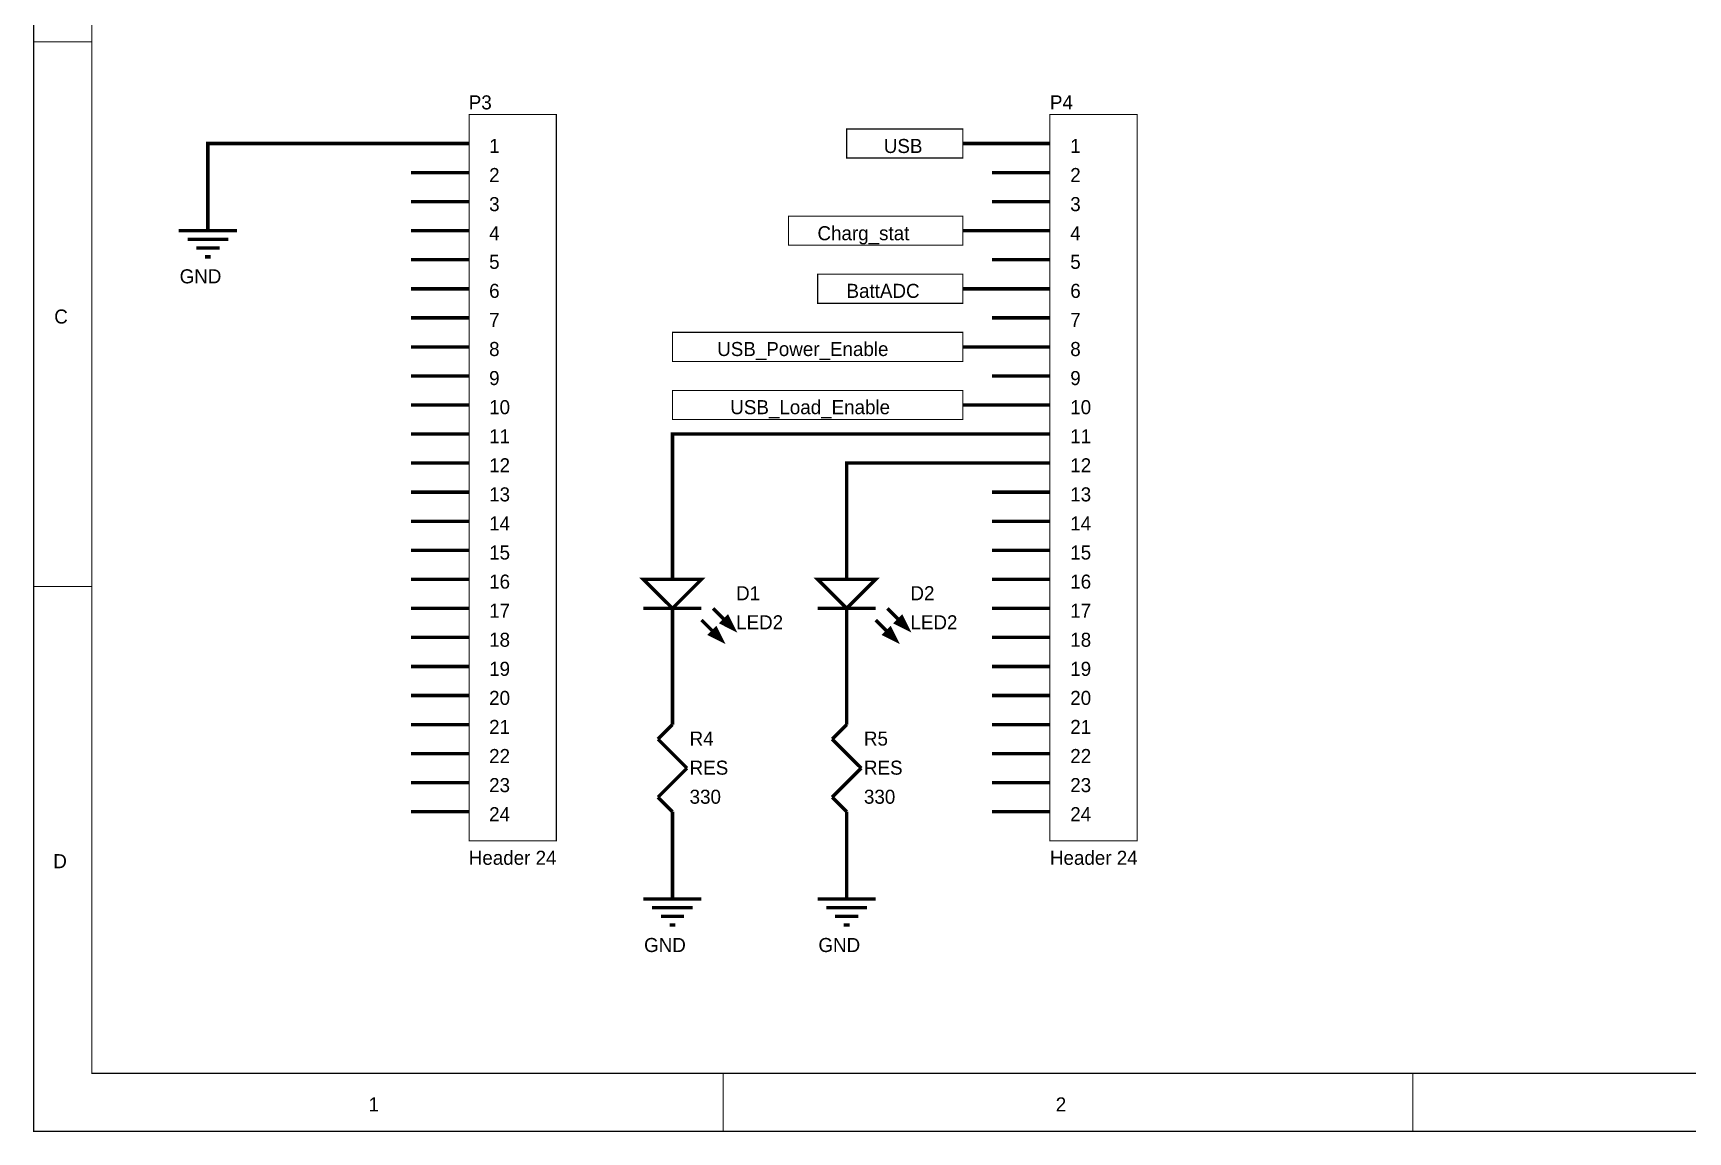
# Model space of a CAD drawing. Header units: millimetres. Extents: x 0 to 9.5, y 0 to 7.5.
# Drawn here: x 0 to 5.7, y 0 to 3.78 of the extents above; entities that cross this region are included whole.
import ezdxf

# ---------------------------------------------------------------- set-up
doc = ezdxf.new("R2010")
doc.units = ezdxf.units.MM
doc.header["$MEASUREMENT"] = 0
doc.layers.add('Sheet', color=255, linetype='Continuous')

msp = doc.modelspace()

# ---------------------------------------------------------------- linework, layer by layer
at = {"layer": 'Sheet'}
for points, const_width in [([(0.0008, 7.5), (0.0008, 0), (9.4996, 0), (9.4996, 7.5), (0.0008, 7.5), (0.0008, 7.5)], 0.0039), ([(0.0008, 7.5), (9.4996, 7.5), (9.4996, 0), (0.0008, 0), (0.0008, 7.5)], 0.0039), ([(0.2009, 7.2999), (0.2009, 0.1997), (9.2995, 0.1997), (9.2995, 7.2999), (0.2009, 7.2999), (0.2009, 7.2999)], 0.0039), ([(0.2009, 7.2999), (9.2995, 7.2999), (9.2995, 0.1997), (0.2009, 0.1997), (0.2009, 7.2999)], 0.0039), ([(1.5006, 3.4998), (1.5006, 0.9998), (1.8005, 0.9998), (1.8005, 3.4998), (1.5006, 3.4998), (1.5006, 3.4998)], 0.0039), ([(1.5006, 3.4998), (1.8005, 3.4998), (1.8005, 0.9998), (1.5006, 0.9998), (1.5006, 3.4998)], 0.0039), ([(3.5002, 3.4998), (3.5002, 0.9998), (3.8003, 0.9998), (3.8003, 3.4998), (3.5002, 3.4998), (3.5002, 3.4998)], 0.0039), ([(3.5002, 3.4998), (3.8003, 3.4998), (3.8003, 0.9998), (3.5002, 0.9998), (3.5002, 3.4998)], 0.0039), ([(2.8004, 3.4498), (2.8004, 3.3499), (3.2002, 3.3499), (3.2002, 3.4498), (2.8004, 3.4498), (2.8004, 3.4498)], 0.0039), ([(2.8004, 3.3499), (2.8004, 3.4498), (3.2002, 3.4498), (3.2002, 3.3499), (2.8004, 3.3499)], 0.0039), ([(2.6003, 3.1498), (2.6003, 3.0499), (3.2002, 3.0499), (3.2002, 3.1498), (2.6003, 3.1498), (2.6003, 3.1498)], 0.0039), ([(2.6003, 3.0499), (2.6003, 3.1498), (3.2002, 3.1498), (3.2002, 3.0499), (2.6003, 3.0499)], 0.0039), ([(2.7004, 2.9499), (2.7004, 2.8498), (3.2002, 2.8498), (3.2002, 2.9499), (2.7004, 2.9499), (2.7004, 2.9499)], 0.0039), ([(2.7004, 2.8498), (2.7004, 2.9499), (3.2002, 2.9499), (3.2002, 2.8498), (2.7004, 2.8498)], 0.0039), ([(2.2005, 2.75), (2.2005, 2.6499), (3.2002, 2.6499), (3.2002, 2.75), (2.2005, 2.75), (2.2005, 2.75)], 0.0039), ([(2.2005, 2.6499), (2.2005, 2.75), (3.2002, 2.75), (3.2002, 2.6499), (2.2005, 2.6499)], 0.0039), ([(2.2005, 2.5498), (2.2005, 2.45), (3.2002, 2.45), (3.2002, 2.5498), (2.2005, 2.5498), (2.2005, 2.5498)], 0.0039), ([(2.2005, 2.45), (2.2005, 2.5498), (3.2002, 2.5498), (3.2002, 2.45), (2.2005, 2.45)], 0.0039), ([(2.1005, 1.8998), (2.2005, 1.7999), (2.3004, 1.8998), (2.1005, 1.8998)], 0.0118), ([(2.1005, 1.8998), (2.2005, 1.7999), (2.3004, 1.8998), (2.1005, 1.8998)], 0.0039), ([(2.7004, 1.8998), (2.8004, 1.7999), (2.9003, 1.8998), (2.7004, 1.8998)], 0.0118), ([(2.7004, 1.8998), (2.8004, 1.7999), (2.9003, 1.8998), (2.7004, 1.8998)], 0.0039), ([(2.4104, 1.7299), (2.3904, 1.7699), (2.3704, 1.7499), (2.4104, 1.7299)], 0.0118), ([(2.4104, 1.7299), (2.3904, 1.7699), (2.3704, 1.7499), (2.4104, 1.7299)], 0.0039), ([(3.0103, 1.7299), (2.9903, 1.7699), (2.9703, 1.7499), (3.0103, 1.7299)], 0.0118), ([(3.0103, 1.7299), (2.9903, 1.7699), (2.9703, 1.7499), (3.0103, 1.7299)], 0.0039), ([(2.3704, 1.6899), (2.3504, 1.7299), (2.3304, 1.7099), (2.3704, 1.6899)], 0.0118), ([(2.3704, 1.6899), (2.3504, 1.7299), (2.3304, 1.7099), (2.3704, 1.6899)], 0.0039), ([(2.9703, 1.6899), (2.9503, 1.7299), (2.9303, 1.7099), (2.9703, 1.6899)], 0.0118), ([(2.9703, 1.6899), (2.9503, 1.7299), (2.9303, 1.7099), (2.9703, 1.6899)], 0.0039)]:
    msp.add_lwpolyline(points, close=True, dxfattribs=dict(at, const_width=const_width))
for points, const_width in [([(0.0008, 3.75), (0.2007, 3.75)], 0.0039), ([(1.3007, 3.4), (0.6007, 3.4), (0.6007, 3.1998)], 0.0118), ([(1.5006, 3.4), (1.3007, 3.4)], 0.0118), ([(3.2002, 3.4), (3.3003, 3.4)], 0.0118), ([(3.5002, 3.4), (3.3003, 3.4)], 0.0118), ([(1.5006, 3.2999), (1.3007, 3.2999)], 0.0118), ([(3.5002, 3.2999), (3.3003, 3.2999)], 0.0118), ([(0.6007, 3.1998), (0.6007, 3.1)], 0.0118), ([(1.5006, 3.1998), (1.3007, 3.1998)], 0.0118), ([(3.5002, 3.1998), (3.3003, 3.1998)], 0.0118), ([(0.5007, 3.1), (0.7006, 3.1)], 0.0118), ([(1.5006, 3.1), (1.3007, 3.1)], 0.0118), ([(3.2002, 3.1), (3.3003, 3.1)], 0.0118), ([(3.5002, 3.1), (3.3003, 3.1)], 0.0118), ([(0.5307, 3.07), (0.6708, 3.07)], 0.0118), ([(0.5607, 3.0399), (0.6408, 3.0399)], 0.0118), ([(0.5907, 3.0099), (0.6107, 3.0099)], 0.0118), ([(1.5006, 2.9999), (1.3007, 2.9999)], 0.0118), ([(3.5002, 2.9999), (3.3003, 2.9999)], 0.0118), ([(1.5006, 2.8998), (1.3007, 2.8998)], 0.0118), ([(3.2002, 2.8998), (3.3003, 2.8998)], 0.0118), ([(3.5002, 2.8998), (3.3003, 2.8998)], 0.0118), ([(1.5006, 2.8), (1.3007, 2.8)], 0.0118), ([(3.5002, 2.8), (3.3003, 2.8)], 0.0118), ([(1.5006, 2.6999), (1.3007, 2.6999)], 0.0118), ([(3.2002, 2.6999), (3.3003, 2.6999)], 0.0118), ([(3.5002, 2.6999), (3.3003, 2.6999)], 0.0118), ([(1.5006, 2.5999), (1.3007, 2.5999)], 0.0118), ([(3.5002, 2.5999), (3.3003, 2.5999)], 0.0118), ([(1.5006, 2.5), (1.3007, 2.5)], 0.0118), ([(3.2002, 2.5), (3.3003, 2.5)], 0.0118), ([(3.5002, 2.5), (3.3003, 2.5)], 0.0118), ([(1.5006, 2.3999), (1.3007, 2.3999)], 0.0118), ([(3.3003, 2.3999), (2.2005, 2.3999), (2.2005, 2.0999)], 0.0118), ([(3.5002, 2.3999), (3.3003, 2.3999)], 0.0118), ([(1.5006, 2.2999), (1.3007, 2.2999)], 0.0118), ([(2.8004, 2.0999), (2.8004, 2.2999), (3.3003, 2.2999)], 0.0118), ([(3.5002, 2.2999), (3.3003, 2.2999)], 0.0118), ([(1.5006, 2.1998), (1.3007, 2.1998)], 0.0118), ([(3.5002, 2.1998), (3.3003, 2.1998)], 0.0118), ([(1.5006, 2.0999), (1.3007, 2.0999)], 0.0118), ([(2.2005, 1.8998), (2.2005, 2.0999)], 0.0118), ([(2.8004, 1.8998), (2.8004, 2.0999)], 0.0118), ([(3.5002, 2.0999), (3.3003, 2.0999)], 0.0118), ([(1.5006, 1.9999), (1.3007, 1.9999)], 0.0118), ([(3.5002, 1.9999), (3.3003, 1.9999)], 0.0118), ([(1.5006, 1.8998), (1.3007, 1.8998)], 0.0118), ([(3.5002, 1.8998), (3.3003, 1.8998)], 0.0118), ([(0.0008, 1.875), (0.2007, 1.875)], 0.0039), ([(1.5006, 1.7999), (1.3007, 1.7999)], 0.0118), ([(2.3004, 1.7999), (2.1005, 1.7999)], 0.0118), ([(2.2005, 1.7999), (2.2005, 1.5998)], 0.0118), ([(2.3404, 1.7999), (2.4104, 1.7299)], 0.0118), ([(2.9003, 1.7999), (2.7004, 1.7999)], 0.0118), ([(2.8004, 1.7999), (2.8004, 1.5998)], 0.0118), ([(2.9403, 1.7999), (3.0103, 1.7299)], 0.0118), ([(3.5002, 1.7999), (3.3003, 1.7999)], 0.0118), ([(2.3004, 1.7599), (2.3704, 1.6899)], 0.0118), ([(2.9003, 1.7599), (2.9703, 1.6899)], 0.0118), ([(1.5006, 1.6999), (1.3007, 1.6999)], 0.0118), ([(3.5002, 1.6999), (3.3003, 1.6999)], 0.0118), ([(1.5006, 1.5998), (1.3007, 1.5998)], 0.0118), ([(2.2005, 1.5998), (2.2005, 1.5)], 0.0118), ([(2.8004, 1.5998), (2.8004, 1.5)], 0.0118), ([(3.5002, 1.5998), (3.3003, 1.5998)], 0.0118), ([(1.5006, 1.5), (1.3007, 1.5)], 0.0118), ([(2.2005, 1.3999), (2.2005, 1.5)], 0.0118), ([(2.8004, 1.3999), (2.8004, 1.5)], 0.0118), ([(3.5002, 1.5), (3.3003, 1.5)], 0.0118), ([(1.5006, 1.3999), (1.3007, 1.3999)], 0.0118), ([(2.2005, 1.3999), (2.1505, 1.3499)], 0.0118), ([(2.8004, 1.3999), (2.7504, 1.3499)], 0.0118), ([(3.5002, 1.3999), (3.3003, 1.3999)], 0.0118), ([(2.1505, 1.3499), (2.2504, 1.25)], 0.0118), ([(2.7504, 1.3499), (2.8505, 1.25)], 0.0118), ([(1.5006, 1.2998), (1.3007, 1.2998)], 0.0118), ([(2.2504, 1.25), (2.1505, 1.1499)], 0.0118), ([(2.8505, 1.25), (2.7504, 1.1499)], 0.0118), ([(3.5002, 1.2998), (3.3003, 1.2998)], 0.0118), ([(1.5006, 1.2), (1.3007, 1.2)], 0.0118), ([(3.5002, 1.2), (3.3003, 1.2)], 0.0118), ([(2.1505, 1.1499), (2.2005, 1.0999)], 0.0118), ([(2.7504, 1.1499), (2.8004, 1.0999)], 0.0118), ([(1.5006, 1.0999), (1.3007, 1.0999)], 0.0118), ([(2.2005, 1.0999), (2.2005, 0.9998)], 0.0118), ([(2.8004, 1.0999), (2.8004, 0.9998)], 0.0118), ([(3.5002, 1.0999), (3.3003, 1.0999)], 0.0118), ([(2.2005, 0.9998), (2.2005, 0.9)], 0.0118), ([(2.8004, 0.9998), (2.8004, 0.9)], 0.0118), ([(2.2005, 0.9), (2.2005, 0.7999)], 0.0118), ([(2.8004, 0.9), (2.8004, 0.7999)], 0.0118), ([(2.1005, 0.7999), (2.3004, 0.7999)], 0.0118), ([(2.7004, 0.7999), (2.9003, 0.7999)], 0.0118), ([(2.1305, 0.7699), (2.2704, 0.7699)], 0.0118), ([(2.1605, 0.7399), (2.2406, 0.7399)], 0.0118), ([(2.7304, 0.7699), (2.8703, 0.7699)], 0.0118), ([(2.7604, 0.7399), (2.8405, 0.7399)], 0.0118), ([(2.1905, 0.7098), (2.2105, 0.7098)], 0.0118), ([(2.7904, 0.7098), (2.8104, 0.7098)], 0.0118), ([(2.3754, 0), (2.3754, 0.1997)], 0.0039), ([(4.75, 0), (4.75, 0.1997)], 0.0039)]:
    msp.add_lwpolyline(points, dxfattribs=dict(at, const_width=const_width))

# ---------------------------------------------------------------- texts
for s, height, p in [('P3', 0.04837, (1.4991, 3.5173)), ('P4', 0.04837, (3.5002, 3.5173)), ('1', 0.0484, (1.5692, 3.3672)), ('USB', 0.04837, (2.9282, 3.3672)), ('1', 0.0484, (3.5702, 3.3672)), ('2', 0.0484, (1.5692, 3.2672)), ('2', 0.0484, (3.5702, 3.2672)), ('3', 0.0484, (1.5692, 3.1671)), ('3', 0.0484, (3.5702, 3.1671)), ('4', 0.0484, (1.5692, 3.067)), ('Charg_stat', 0.04837, (2.6998, 3.067)), ('4', 0.0484, (3.5702, 3.067)), ('GND', 0.04837, (0.5036, 2.9186)), ('5', 0.0484, (1.5692, 2.9686)), ('5', 0.0484, (3.5702, 2.9686)), ('6', 0.0484, (1.5692, 2.8686)), ('BattADC', 0.04837, (2.7998, 2.8686)), ('6', 0.0484, (3.5702, 2.8686)), ('C', 0.0484, (0.0717, 2.7802)), ('7', 0.0484, (1.5692, 2.7685)), ('7', 0.0484, (3.5702, 2.7685)), ('8', 0.0484, (1.5692, 2.6684)), ('USB_Power_Enable', 0.048366, (2.3546, 2.6684)), ('8', 0.0484, (3.5702, 2.6684)), ('9', 0.0484, (1.5692, 2.5684)), ('9', 0.0484, (3.5702, 2.5684)), ('10', 0.04837, (1.5692, 2.4683)), ('USB_Load_Enable', 0.048366, (2.3996, 2.4683)), ('10', 0.04837, (3.5702, 2.4683)), ('11', 0.04837, (1.5692, 2.3682)), ('11', 0.04837, (3.5702, 2.3682)), ('12', 0.04837, (1.5692, 2.2682)), ('12', 0.04837, (3.5702, 2.2682)), ('13', 0.04837, (1.5692, 2.1681)), ('13', 0.04837, (3.5702, 2.1681)), ('14', 0.04837, (1.5692, 2.068)), ('14', 0.04837, (3.5702, 2.068)), ('15', 0.04837, (1.5692, 1.968)), ('15', 0.04837, (3.5702, 1.968)), ('16', 0.04837, (1.5692, 1.8679)), ('16', 0.04837, (3.5702, 1.8679)), ('D1', 0.04837, (2.4196, 1.8279)), ('D2', 0.04837, (3.0199, 1.8279)), ('17', 0.04837, (1.5692, 1.7678)), ('LED2', 0.04837, (2.4196, 1.7278)), ('LED2', 0.04837, (3.0199, 1.7278)), ('17', 0.04837, (3.5702, 1.7678)), ('18', 0.04837, (1.5692, 1.6678)), ('18', 0.04837, (3.5702, 1.6678)), ('19', 0.04837, (1.5692, 1.5677)), ('19', 0.04837, (3.5702, 1.5677)), ('20', 0.04837, (1.5692, 1.4676)), ('20', 0.04837, (3.5702, 1.4676)), ('21', 0.04837, (1.5692, 1.3676)), ('R4', 0.04837, (2.2595, 1.3276)), ('R5', 0.04837, (2.8598, 1.3276)), ('21', 0.04837, (3.5702, 1.3676)), ('22', 0.04837, (1.5692, 1.2675)), ('22', 0.04837, (3.5702, 1.2675)), ('RES', 0.04837, (2.2595, 1.2275)), ('RES', 0.04837, (2.8598, 1.2275)), ('23', 0.04837, (1.5692, 1.1674)), ('23', 0.04837, (3.5702, 1.1674)), ('330', 0.04837, (2.2595, 1.1274)), ('330', 0.04837, (2.8598, 1.1274)), ('24', 0.04837, (1.5692, 1.0674)), ('24', 0.04837, (3.5702, 1.0674)), ('D', 0.0484, (0.0684, 0.9056)), ('Header 24', 0.04837, (1.4991, 0.9173)), ('Header 24', 0.04837, (3.5002, 0.9173)), ('GND', 0.04837, (2.1028, 0.6171)), ('GND', 0.04837, (2.7031, 0.6171)), ('1', 0.0484, (1.1539, 0.0684)), ('2', 0.0484, (3.5202, 0.0684))]:
    msp.add_text(s, height=height, dxfattribs=at).set_placement(p)

doc.saveas('drawing.dxf')
